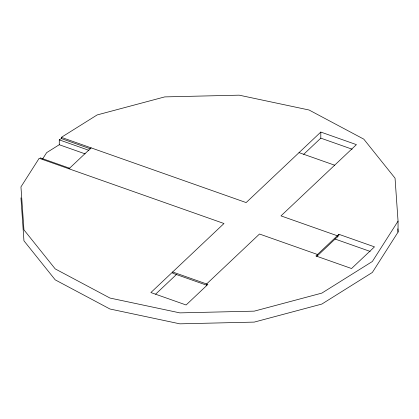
<?xml version="1.0" encoding="UTF-8"?>
<svg xmlns="http://www.w3.org/2000/svg" width="419" height="419" viewBox="0 0 419 419"><rect width="100%" height="100%" fill="white"/><g stroke="black" fill="none" stroke-linecap="round" stroke-linejoin="round"><path stroke-width="0.63" d="M42.591 159.005L46.65 152.636L59.273 144.733L85.13 153.862M59.273 144.733L59.273 139.862L61.336 138.574L61.336 137.353L97.14 114.942L164.74 96.899L239.149 95.165L309.049 109.998L363.792 139.15L395.044 178.18L398.05 221.138L372.35 261.493L321.86 293.101L254.26 311.144L179.851 312.878L109.951 298.04L55.208 268.893L23.956 229.863L20.95 186.9L39.177 158.282L223.987 223.51L150.882 292.556L186.104 304.985L207.882 284.417L172.654 271.989L172.654 273.204L206.609 285.187L206.609 283.972L259.492 234.022L317.482 254.485L317.482 255.705M398.05 221.138L398.05 232.1L372.35 272.455L321.86 304.058L254.26 322.101L179.851 323.835L109.951 309.002L55.208 279.85L23.956 240.82L20.95 197.862M68.962 168.794L91.122 147.87M337.305 236.981L337.305 235.761L280.976 215.885L356.417 144.634L320.807 132.064L246.147 202.581L61.336 137.353M155.627 294.159L176.514 274.429M303.686 154.323L320.807 138.15L320.807 132.064M338.861 234.294L315.926 255.957L351.551 268.527L374.486 246.864L338.861 234.294L338.861 235.509L316.701 256.438M320.807 138.15L352.122 149.201M299.03 152.631L334.64 165.201M61.336 138.574L90.514 148.871M59.273 139.862L88.959 150.342M334.991 239.013L370.166 251.426M40.224 157.853L69.91 168.333M397.825 228.842L398.05 232.1"/></g></svg>
